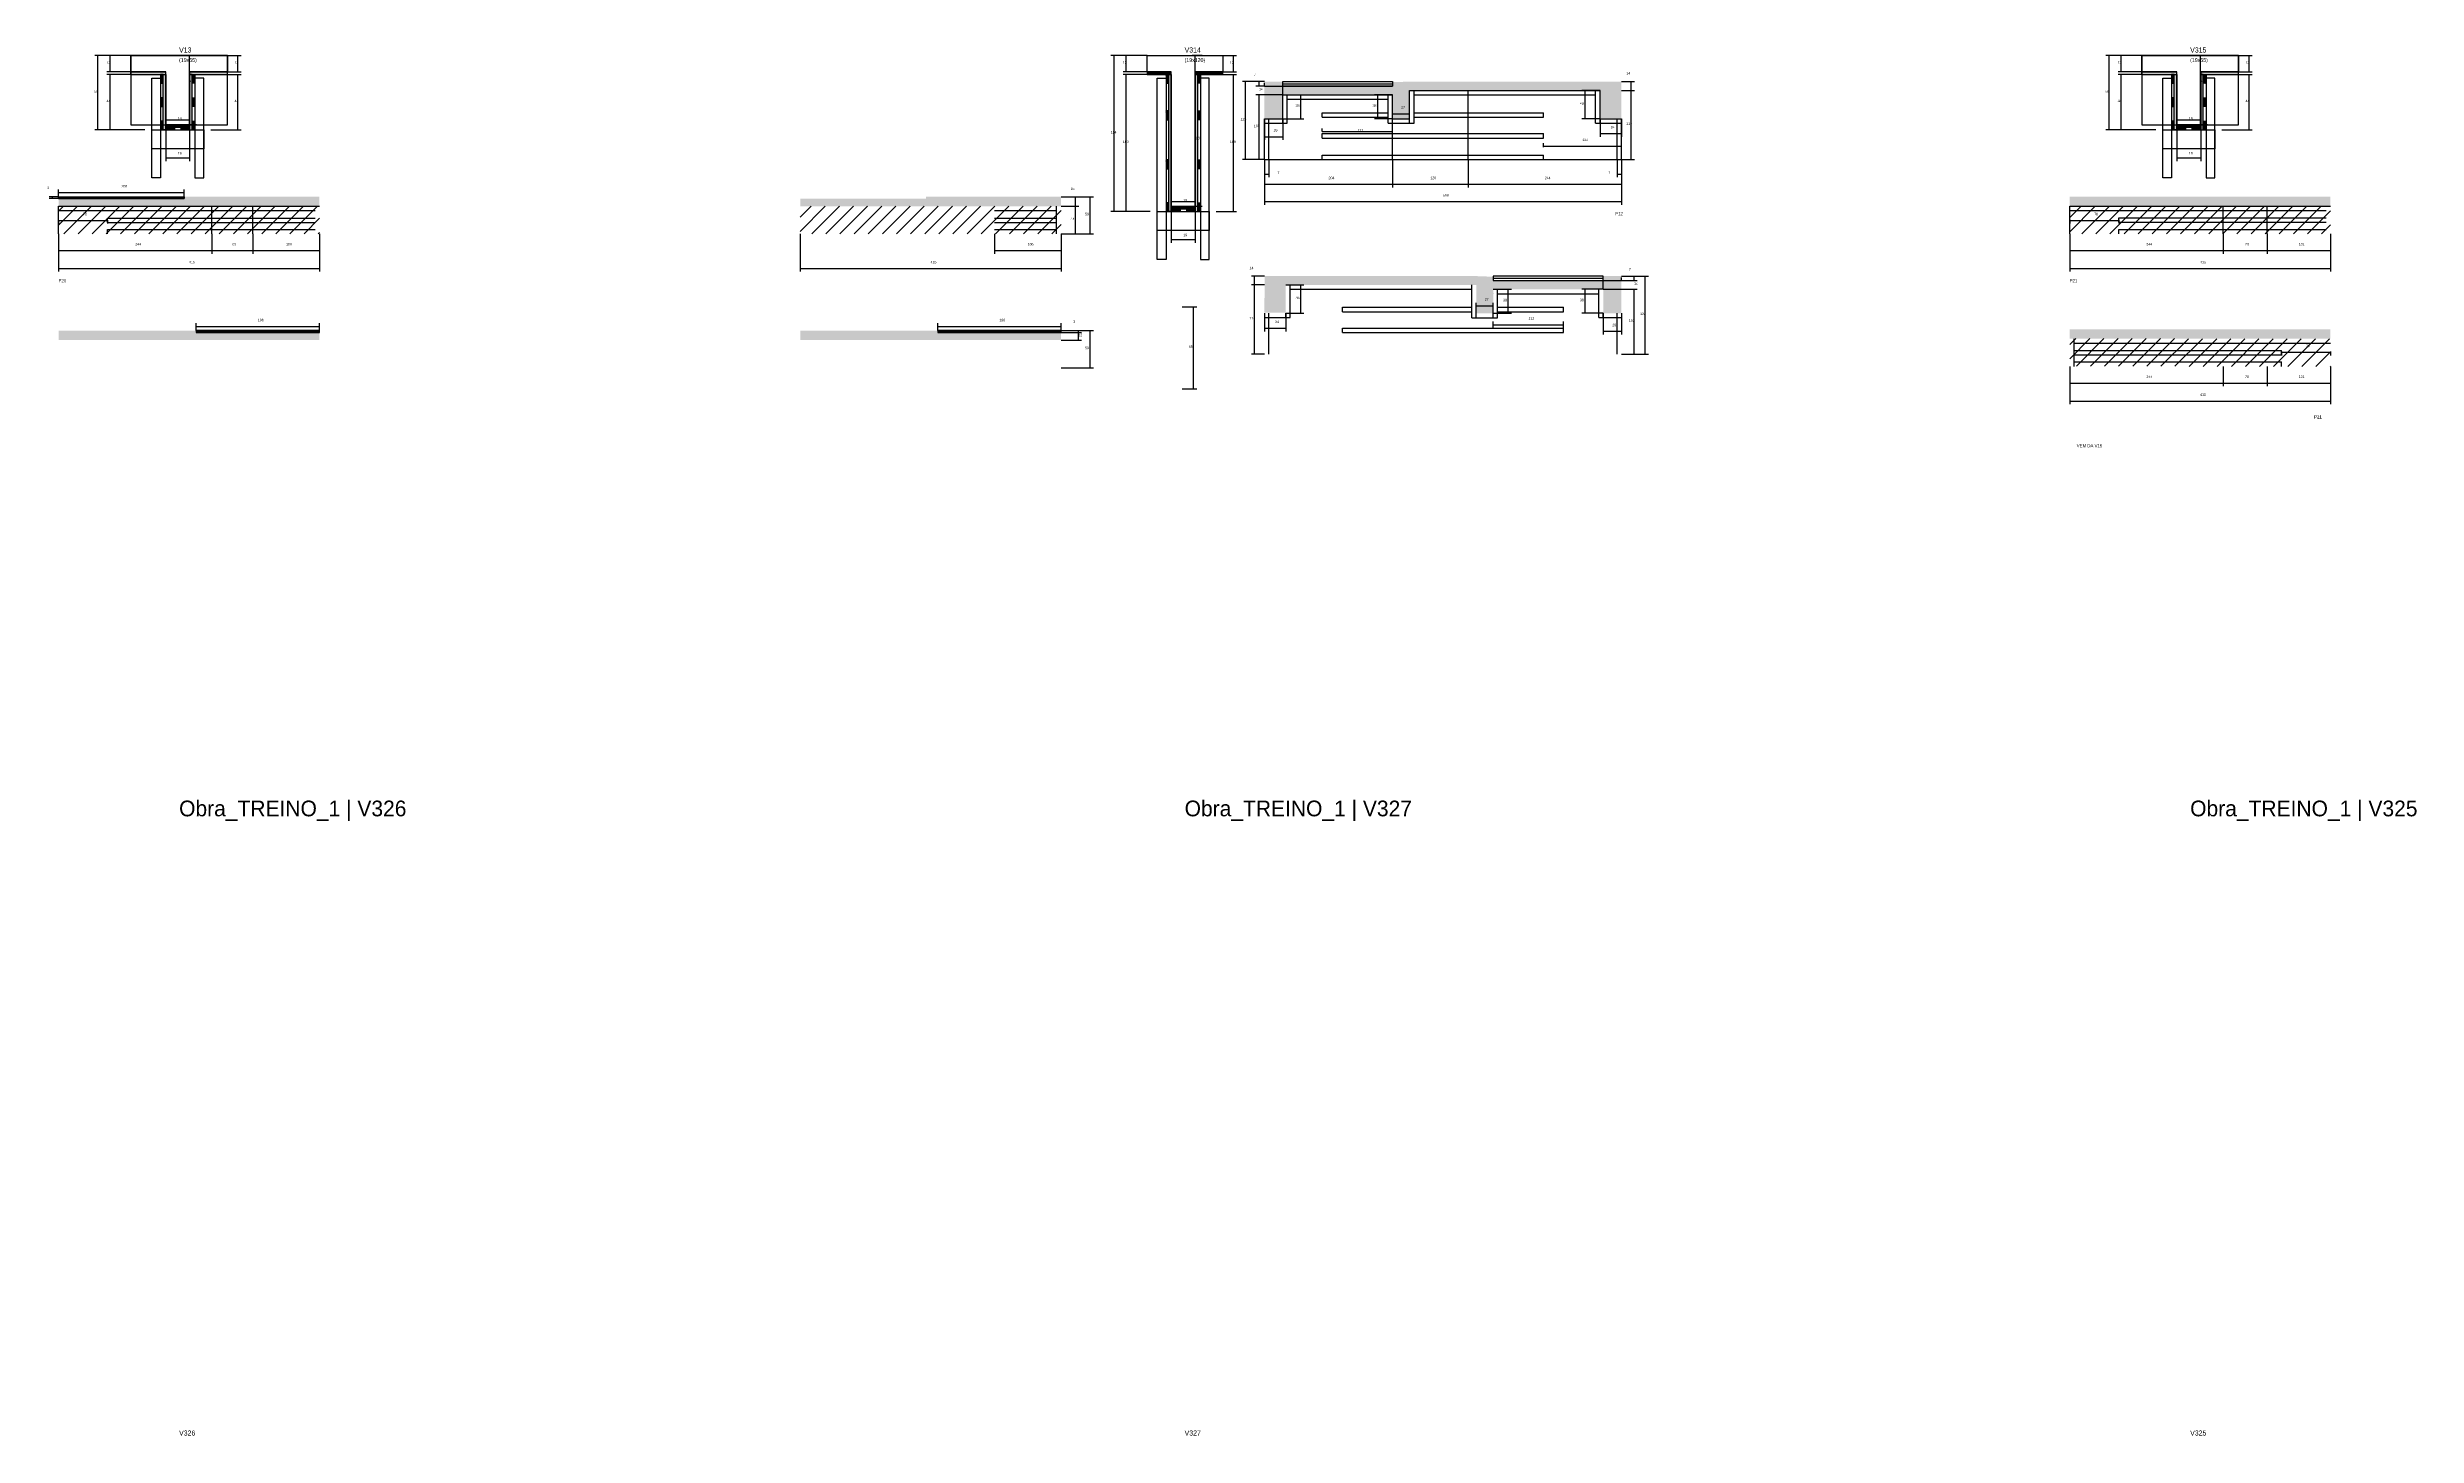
# Model space of a CAD drawing. Header units: metres. Extents: x -65046 to 21926, y -45195 to 1016.
# Drawn here: x 2990 to 6760, y -4395 to -2187 of the extents above; entities that cross this region are included whole.
import ezdxf

# ---------------------------------------------------------------- set-up
doc = ezdxf.new("R2010")
doc.units = ezdxf.units.M
for name, color, linetype in [('CONCRETO', 251, 'Continuous'), ('COTA', 241, 'Continuous'), ('Hachura', 253, 'Continuous'), ('LABEL_ID', 3, 'Continuous'), ('Madeira', 126, 'Continuous'), ('NOMENCLATURA', 7, 'Continuous'), ('Painéis', 200, 'Continuous'), ('REAPROVEITAMENTO', 251, 'Continuous'), ('SARR_2.2x7', 40, 'Continuous'), ('SARR_3.5x7', 81, 'Continuous'), ('SARR_EDITAR', 141, 'Continuous'), ('Texto Seção', 7, 'Continuous')]:
    doc.layers.add(name, color=color, linetype=linetype)

msp = doc.modelspace()

# ---------------------------------------------------------------- hatches: boundary and pattern name
at = {"layer": 'COTA'}
h = msp.add_hatch(dxfattribs=at)
h.set_pattern_fill('AR-CONC', scale=0.03)
h.paths.add_polyline_path([(4956, -2262.3), (5131, -2262.3), (5131, -2262.3), (5131, -2300.3), (5131, -2300.3), (5158, -2300.3), (5158, -2300.3), (5158, -2241.3), (5158, -2241.3), (5131, -2242.2), (5131, -2242.2), (5131, -2248.3), (5131, -2248.3), (4956, -2248.3), (4956, -2248.3), (4956, -2241.3), (4956, -2241.3), (4927, -2241.3), (4927, -2241.3), (4927, -2300.3), (4927, -2300.3), (4956, -2300.3), (4956, -2300.3), (4956, -2262.3)])
h = msp.add_hatch(dxfattribs=at)
h.set_pattern_fill('AR-CONC', scale=0.03)
h.paths.add_polyline_path([(5158, -2255.3), (5461, -2255.3), (5461, -2255.3), (5461, -2299.3), (5461, -2299.3), (5495, -2299.3), (5495, -2299.3), (5494.9, -2241.3), (5494.9, -2241.3), (5158, -2241.3), (5158, -2241.3), (5158, -2255.3)])
h = msp.add_hatch(dxfattribs=at)
h.set_pattern_fill('AR-CONC', scale=0.03)
h.paths.add_polyline_path([(3208.3, -2427.5), (3008.3, -2427.5), (3008.3, -2427.5), (3008.3, -2439.5), (3008.3, -2439.5), (3423.3, -2439.5), (3423.3, -2439.5), (3423.3, -2424.5), (3423.3, -2424.5), (3208.3, -2424.5), (3208.3, -2424.5), (3208.3, -2427.5)])
h = msp.add_hatch(dxfattribs=at)
h.set_pattern_fill('AR-CONC', scale=0.03)
h.paths.add_polyline_path([(4388.3, -2427.5), (4188.3, -2427.5), (4188.3, -2427.5), (4188.3, -2439.5), (4188.3, -2439.5), (4603.3, -2439.5), (4603.3, -2439.5), (4603.3, -2424.5), (4603.3, -2424.5), (4388.3, -2424.5), (4388.3, -2424.5), (4388.3, -2427.5)])
h = msp.add_hatch(dxfattribs=at)
h.set_pattern_fill('AR-CONC', scale=0.03)
h.paths.add_polyline_path([(6623.3, -2439.4), (6623.3, -2424.4), (6623.3, -2424.4), (6208, -2424.4), (6208, -2424.4), (6208.3, -2439.4), (6208.3, -2439.4), (6623.3, -2439.4)])
h = msp.add_hatch(dxfattribs=at)
h.set_pattern_fill('AR-CONC', scale=0.03)
h.paths.add_polyline_path([(5264, -2564.7), (4961, -2564.7), (4961, -2564.7), (4961, -2608.7), (4961, -2608.7), (4927, -2608.7), (4927, -2608.7), (4927.2, -2550.7), (4927.2, -2550.7), (5264, -2550.7), (5264, -2550.7), (5264, -2564.7)])
h = msp.add_hatch(dxfattribs=at)
h.set_pattern_fill('AR-CONC', scale=0.03)
h.paths.add_polyline_path([(5466, -2571.7), (5291, -2571.7), (5291, -2571.7), (5291, -2609.8), (5291, -2609.8), (5264, -2609.8), (5264, -2609.8), (5264, -2550.7), (5264, -2550.7), (5291, -2551.7), (5291, -2551.7), (5291, -2557.7), (5291, -2557.7), (5466, -2557.7), (5466, -2557.7), (5466, -2550.7), (5466, -2550.7), (5495, -2550.7), (5495, -2550.7), (5495, -2609.7), (5495, -2609.7), (5466, -2609.7), (5466, -2609.7), (5466, -2571.7)])
h = msp.add_hatch(dxfattribs=at)
h.set_pattern_fill('AR-CONC', scale=0.03)
h.paths.add_polyline_path([(3227.3, -2640.4), (3423.3, -2640.4), (3423.3, -2640.4), (3423.3, -2652.4), (3423.3, -2652.4), (3008.3, -2652.4), (3008.3, -2652.4), (3008.3, -2637.4), (3008.3, -2637.4), (3227.3, -2637.4), (3227.3, -2637.4), (3227.3, -2640.4)])
h = msp.add_hatch(dxfattribs=at)
h.set_pattern_fill('AR-CONC', scale=0.03)
h.paths.add_polyline_path([(4407.3, -2640.4), (4603.3, -2640.4), (4603.3, -2640.4), (4603.3, -2652.4), (4603.3, -2652.4), (4188.3, -2652.4), (4188.3, -2652.4), (4188.3, -2637.4), (4188.3, -2637.4), (4407.3, -2637.4), (4407.3, -2637.4), (4407.3, -2640.4)])
h = msp.add_hatch(dxfattribs=at)
h.set_pattern_fill('AR-CONC', scale=0.03)
h.paths.add_polyline_path([(6623.3, -2650.3), (6623.3, -2635.3), (6623.3, -2635.3), (6208, -2635.3), (6208, -2635.3), (6208.3, -2650.3), (6208.3, -2650.3), (6623.3, -2650.3)])
at = {"layer": 'Hachura'}
h = msp.add_hatch(color=8, dxfattribs=at)
h.dxf.hatch_style = 1
h.paths.add_polyline_path([(3178.8, -2230), (3178.8, -2226), (3178.8, -2226), (3123.2, -2226), (3123.2, -2226), (3123.2, -2230), (3123.2, -2230), (3178.8, -2230)])
h = msp.add_hatch(dxfattribs=at)
h.set_pattern_fill('ANSI31', scale=0.5)
h.paths.add_polyline_path([(3170.4, -2244), (3174.8, -2244), (3174.8, -2244), (3174.8, -2230), (3174.8, -2230), (3170.4, -2230), (3170.4, -2230), (3170.4, -2244)])
h = msp.add_hatch(color=8, dxfattribs=at)
h.dxf.hatch_style = 1
h.paths.add_polyline_path([(3174.8, -2230), (3178.8, -2230), (3178.8, -2230), (3178.8, -2318), (3178.8, -2318), (3174.8, -2318), (3174.8, -2318), (3174.8, -2230)])
h = msp.add_hatch(color=8, dxfattribs=at)
h.dxf.hatch_style = 1
h.paths.add_polyline_path([(3276.8, -2230), (3276.8, -2226), (3276.8, -2226), (3216.8, -2226), (3216.8, -2226), (3216.8, -2230), (3216.8, -2230), (3276.8, -2230)])
h = msp.add_hatch(color=8, dxfattribs=at)
h.dxf.hatch_style = 1
h.paths.add_polyline_path([(3220.8, -2228), (3216.8, -2228), (3216.8, -2228), (3216.8, -2318), (3216.8, -2318), (3220.8, -2318), (3220.8, -2318), (3220.8, -2228)])
h = msp.add_hatch(dxfattribs=at)
h.set_pattern_fill('ANSI31', scale=0.5)
h.paths.add_polyline_path([(3225.2, -2244), (3220.8, -2244), (3220.8, -2244), (3220.8, -2230), (3220.8, -2230), (3225.2, -2230), (3225.2, -2230), (3225.2, -2244)])
h = msp.add_hatch(color=8, dxfattribs=at)
h.dxf.hatch_style = 1
h.paths.add_polyline_path([(4778.8, -2230), (4778.8, -2226), (4778.8, -2226), (4740.2, -2226), (4740.2, -2226), (4740.2, -2230), (4740.2, -2230), (4778.8, -2230)])
h = msp.add_hatch(dxfattribs=at)
h.set_pattern_fill('ANSI31', scale=0.5)
h.paths.add_polyline_path([(4770.4, -2244), (4774.8, -2244), (4774.8, -2244), (4774.8, -2230), (4774.8, -2230), (4770.4, -2230), (4770.4, -2230), (4770.4, -2244)])
h = msp.add_hatch(color=8, dxfattribs=at)
h.dxf.hatch_style = 1
h.paths.add_polyline_path([(4774.8, -2230), (4778.8, -2230), (4778.8, -2230), (4778.8, -2448), (4778.8, -2448), (4774.8, -2448), (4774.8, -2448), (4774.8, -2230)])
h = msp.add_hatch(color=8, dxfattribs=at)
h.dxf.hatch_style = 1
h.paths.add_polyline_path([(4860.8, -2230), (4860.8, -2226), (4860.8, -2226), (4816.8, -2226), (4816.8, -2226), (4816.8, -2230), (4816.8, -2230), (4860.8, -2230)])
h = msp.add_hatch(color=8, dxfattribs=at)
h.dxf.hatch_style = 1
h.paths.add_polyline_path([(4820.8, -2228), (4816.8, -2228), (4816.8, -2228), (4816.8, -2448), (4816.8, -2448), (4820.8, -2448), (4820.8, -2448), (4820.8, -2228)])
h = msp.add_hatch(dxfattribs=at)
h.set_pattern_fill('ANSI31', scale=0.5)
h.paths.add_polyline_path([(4825.2, -2244), (4820.8, -2244), (4820.8, -2244), (4820.8, -2230), (4820.8, -2230), (4825.2, -2230), (4825.2, -2230), (4825.2, -2244)])
h = msp.add_hatch(color=8, dxfattribs=at)
h.dxf.hatch_style = 1
h.paths.add_polyline_path([(6378.8, -2230), (6378.8, -2226), (6378.8, -2226), (6323.2, -2226), (6323.2, -2226), (6323.2, -2230), (6323.2, -2230), (6378.8, -2230)])
h = msp.add_hatch(dxfattribs=at)
h.set_pattern_fill('ANSI31', scale=0.5)
h.paths.add_polyline_path([(6370.4, -2244), (6374.8, -2244), (6374.8, -2244), (6374.8, -2230), (6374.8, -2230), (6370.4, -2230), (6370.4, -2230), (6370.4, -2244)])
h = msp.add_hatch(color=8, dxfattribs=at)
h.dxf.hatch_style = 1
h.paths.add_polyline_path([(6374.8, -2230), (6378.8, -2230), (6378.8, -2230), (6378.8, -2318), (6378.8, -2318), (6374.8, -2318), (6374.8, -2318), (6374.8, -2230)])
h = msp.add_hatch(color=8, dxfattribs=at)
h.dxf.hatch_style = 1
h.paths.add_polyline_path([(6476.8, -2230), (6476.8, -2226), (6476.8, -2226), (6416.8, -2226), (6416.8, -2226), (6416.8, -2230), (6416.8, -2230), (6476.8, -2230)])
h = msp.add_hatch(color=8, dxfattribs=at)
h.dxf.hatch_style = 1
h.paths.add_polyline_path([(6420.8, -2228), (6416.8, -2228), (6416.8, -2228), (6416.8, -2318), (6416.8, -2318), (6420.8, -2318), (6420.8, -2318), (6420.8, -2228)])
h = msp.add_hatch(dxfattribs=at)
h.set_pattern_fill('ANSI31', scale=0.5)
h.paths.add_polyline_path([(6425.2, -2244), (6420.8, -2244), (6420.8, -2244), (6420.8, -2230), (6420.8, -2230), (6425.2, -2230), (6425.2, -2230), (6425.2, -2244)])
h = msp.add_hatch(dxfattribs=at)
h.set_pattern_fill('ANSI31', scale=0.5)
h.paths.add_polyline_path([(3170.4, -2281), (3174.8, -2281), (3174.8, -2281), (3174.8, -2267), (3174.8, -2267), (3170.4, -2267), (3170.4, -2267), (3170.4, -2281)])
h = msp.add_hatch(dxfattribs=at)
h.set_pattern_fill('ANSI31', scale=0.5)
h.paths.add_polyline_path([(3225.2, -2281), (3220.8, -2281), (3220.8, -2281), (3220.8, -2267), (3220.8, -2267), (3225.2, -2267), (3225.2, -2267), (3225.2, -2281)])
h = msp.add_hatch(dxfattribs=at)
h.set_pattern_fill('ANSI31', scale=0.5)
h.paths.add_polyline_path([(4770.4, -2302), (4774.8, -2302), (4774.8, -2302), (4774.8, -2288), (4774.8, -2288), (4770.4, -2288), (4770.4, -2288), (4770.4, -2302)])
h = msp.add_hatch(dxfattribs=at)
h.set_pattern_fill('ANSI31', scale=0.5)
h.paths.add_polyline_path([(4825.2, -2302), (4820.8, -2302), (4820.8, -2302), (4820.8, -2288), (4820.8, -2288), (4825.2, -2288), (4825.2, -2288), (4825.2, -2302)])
h = msp.add_hatch(dxfattribs=at)
h.set_pattern_fill('ANSI31', scale=0.5)
h.paths.add_polyline_path([(6370.4, -2281), (6374.8, -2281), (6374.8, -2281), (6374.8, -2267), (6374.8, -2267), (6370.4, -2267), (6370.4, -2267), (6370.4, -2281)])
h = msp.add_hatch(dxfattribs=at)
h.set_pattern_fill('ANSI31', scale=0.5)
h.paths.add_polyline_path([(6425.2, -2281), (6420.8, -2281), (6420.8, -2281), (6420.8, -2267), (6420.8, -2267), (6425.2, -2267), (6425.2, -2267), (6425.2, -2281)])
h = msp.add_hatch(dxfattribs=at)
h.set_pattern_fill('ANSI31', scale=0.5)
h.paths.add_polyline_path([(3170.4, -2318), (3174.8, -2318), (3174.8, -2318), (3174.8, -2304), (3174.8, -2304), (3170.4, -2304), (3170.4, -2304), (3170.4, -2318)])
h = msp.add_hatch(color=8, dxfattribs=at)
h.dxf.hatch_style = 1
h.paths.add_polyline_path([(3216.8, -2313.6), (3216.8, -2310), (3216.8, -2310), (3178.8, -2310), (3178.8, -2310), (3178.8, -2313.6), (3178.8, -2313.6), (3216.8, -2313.6)])
h = msp.add_hatch(dxfattribs=at)
h.set_pattern_fill('ANSI31', scale=0.5)
h.paths.add_polyline_path([(3178.8, -2318), (3178.8, -2313.6), (3178.8, -2313.6), (3192.8, -2313.6), (3192.8, -2313.6), (3192.8, -2318), (3192.8, -2318), (3178.8, -2318)])
h = msp.add_hatch(dxfattribs=at)
h.set_pattern_fill('ANSI31', scale=0.5)
h.paths.add_polyline_path([(3216.8, -2318), (3216.8, -2313.6), (3216.8, -2313.6), (3202.8, -2313.6), (3202.8, -2313.6), (3202.8, -2318), (3202.8, -2318), (3216.8, -2318)])
h = msp.add_hatch(dxfattribs=at)
h.set_pattern_fill('ANSI31', scale=0.5)
h.paths.add_polyline_path([(3225.2, -2318), (3220.8, -2318), (3220.8, -2318), (3220.8, -2304), (3220.8, -2304), (3225.2, -2304), (3225.2, -2304), (3225.2, -2318)])
h = msp.add_hatch(dxfattribs=at)
h.set_pattern_fill('ANSI31', scale=0.5)
h.paths.add_polyline_path([(6370.4, -2318), (6374.8, -2318), (6374.8, -2318), (6374.8, -2304), (6374.8, -2304), (6370.4, -2304), (6370.4, -2304), (6370.4, -2318)])
h = msp.add_hatch(color=8, dxfattribs=at)
h.dxf.hatch_style = 1
h.paths.add_polyline_path([(6416.8, -2313.6), (6416.8, -2310), (6416.8, -2310), (6378.8, -2310), (6378.8, -2310), (6378.8, -2313.6), (6378.8, -2313.6), (6416.8, -2313.6)])
h = msp.add_hatch(dxfattribs=at)
h.set_pattern_fill('ANSI31', scale=0.5)
h.paths.add_polyline_path([(6378.8, -2318), (6378.8, -2313.6), (6378.8, -2313.6), (6392.8, -2313.6), (6392.8, -2313.6), (6392.8, -2318), (6392.8, -2318), (6378.8, -2318)])
h = msp.add_hatch(dxfattribs=at)
h.set_pattern_fill('ANSI31', scale=0.5)
h.paths.add_polyline_path([(6416.8, -2318), (6416.8, -2313.6), (6416.8, -2313.6), (6402.8, -2313.6), (6402.8, -2313.6), (6402.8, -2318), (6402.8, -2318), (6416.8, -2318)])
h = msp.add_hatch(dxfattribs=at)
h.set_pattern_fill('ANSI31', scale=0.5)
h.paths.add_polyline_path([(6425.2, -2318), (6420.8, -2318), (6420.8, -2318), (6420.8, -2304), (6420.8, -2304), (6425.2, -2304), (6425.2, -2304), (6425.2, -2318)])
h = msp.add_hatch(dxfattribs=at)
h.set_pattern_fill('ANSI31', scale=0.5)
h.paths.add_polyline_path([(4770.4, -2379.8), (4774.8, -2379.8), (4774.8, -2379.8), (4774.8, -2365.8), (4774.8, -2365.8), (4770.4, -2365.8), (4770.4, -2365.8), (4770.4, -2379.8)])
h = msp.add_hatch(dxfattribs=at)
h.set_pattern_fill('ANSI31', scale=0.5)
h.paths.add_polyline_path([(4825.2, -2379.8), (4820.8, -2379.8), (4820.8, -2379.8), (4820.8, -2365.8), (4820.8, -2365.8), (4825.2, -2365.8), (4825.2, -2365.8), (4825.2, -2379.8)])
h = msp.add_hatch(dxfattribs=at)
h.set_pattern_fill('ANSI31', scale=0.5)
h.paths.add_polyline_path([(4770.4, -2448), (4774.8, -2448), (4774.8, -2448), (4774.8, -2434), (4774.8, -2434), (4770.4, -2434), (4770.4, -2434), (4770.4, -2448)])
h = msp.add_hatch(color=8, dxfattribs=at)
h.dxf.hatch_style = 1
h.paths.add_polyline_path([(4816.8, -2443.6), (4816.8, -2440), (4816.8, -2440), (4778.8, -2440), (4778.8, -2440), (4778.8, -2443.6), (4778.8, -2443.6), (4816.8, -2443.6)])
h = msp.add_hatch(dxfattribs=at)
h.set_pattern_fill('ANSI31', scale=0.5)
h.paths.add_polyline_path([(4778.8, -2448), (4778.8, -2443.6), (4778.8, -2443.6), (4792.8, -2443.6), (4792.8, -2443.6), (4792.8, -2448), (4792.8, -2448), (4778.8, -2448)])
h = msp.add_hatch(dxfattribs=at)
h.set_pattern_fill('ANSI31', scale=0.5)
h.paths.add_polyline_path([(4816.8, -2448), (4816.8, -2443.6), (4816.8, -2443.6), (4802.8, -2443.6), (4802.8, -2443.6), (4802.8, -2448), (4802.8, -2448), (4816.8, -2448)])
h = msp.add_hatch(dxfattribs=at)
h.set_pattern_fill('ANSI31', scale=0.5)
h.paths.add_polyline_path([(4825.2, -2448), (4820.8, -2448), (4820.8, -2448), (4820.8, -2434), (4820.8, -2434), (4825.2, -2434), (4825.2, -2434), (4825.2, -2448)])
at = {"layer": 'REAPROVEITAMENTO'}
h = msp.add_hatch(dxfattribs=at)
h.set_pattern_fill('ANSI31', scale=5)
h.paths.add_polyline_path([(3423.3, -2483.2), (3423.3, -2439.2), (3423.3, -2439.2), (3008.3, -2439.7), (3008.3, -2439.7), (3008.3, -2483.7), (3008.3, -2483.7), (3423.3, -2483.2)])
h = msp.add_hatch(dxfattribs=at)
h.set_pattern_fill('ANSI31', scale=5)
h.paths.add_polyline_path([(4603.3, -2483.2), (4603.3, -2439.2), (4603.3, -2439.2), (4188.3, -2439.7), (4188.3, -2439.7), (4188.3, -2483.7), (4188.3, -2483.7), (4603.3, -2483.2)])
h = msp.add_hatch(dxfattribs=at)
h.set_pattern_fill('ANSI31', scale=5)
h.paths.add_polyline_path([(6623.3, -2483.4), (6623.3, -2439.4), (6623.3, -2439.4), (6208.3, -2439.4), (6208.3, -2439.4), (6208.3, -2483.4), (6208.3, -2483.4), (6623.3, -2483.4)])
h = msp.add_hatch(dxfattribs=at)
h.set_pattern_fill('ANSI31', scale=5)
h.paths.add_polyline_path([(6208.3, -2694), (6208.3, -2650), (6208.3, -2650), (6623.3, -2650.5), (6623.3, -2650.5), (6623.3, -2694.5), (6623.3, -2694.5), (6208.3, -2694)])

# ---------------------------------------------------------------- linework, layer by layer
at = {"layer": 'CONCRETO'}
for points in [[(3123.2, -2226), (3123.2, -2200), (3276.8, -2200), (3276.8, -2226), (3216.8, -2226), (3216.8, -2310), (3178.8, -2310), (3178.8, -2226)], [(3123.2, -2310), (3276.8, -2310), (3276.8, -2200), (3123.2, -2200)], [(4740.2, -2226), (4740.2, -2200), (4860.8, -2200), (4860.8, -2226), (4816.8, -2226), (4816.8, -2440), (4778.8, -2440), (4778.8, -2226)], [(6323.2, -2226), (6323.2, -2200), (6476.8, -2200), (6476.8, -2226), (6416.8, -2226), (6416.8, -2310), (6378.8, -2310), (6378.8, -2226)], [(6323.2, -2310), (6476.8, -2310), (6476.8, -2200), (6323.2, -2200)]]:
    msp.add_lwpolyline(points, close=True, dxfattribs=at)
at = {"layer": 'COTA'}
for p, q in [((3123.2, -2200), (3065.8, -2200)), ((3070.8, -2318), (3070.8, -2200)), ((3123.2, -2200), (3085.1, -2200)), ((3090.1, -2226), (3090.1, -2200)), ((3227.8, -2200), (3211.3, -2200)), ((3216.3, -2310), (3216.3, -2200)), ((3276.8, -2200), (3298.7, -2200)), ((3293.7, -2226), (3293.7, -2200)), ((4740.2, -2200), (4682.8, -2200)), ((4687.8, -2448), (4687.8, -2200)), ((4740.2, -2200), (4702.1, -2200)), ((4707.1, -2226), (4707.1, -2200)), ((4827.8, -2200), (4811.8, -2200)), ((4816.8, -2440), (4816.8, -2200)), ((4860.8, -2200), (4882.6, -2200)), ((4877.6, -2226), (4877.6, -2200)), ((6323.2, -2200), (6265.9, -2200)), ((6270.9, -2318), (6270.9, -2200)), ((6323.2, -2200), (6285.2, -2200)), ((6290.2, -2226), (6290.2, -2200)), ((6427.8, -2200), (6411.3, -2200)), ((6416.3, -2310), (6416.3, -2200)), ((6476.8, -2200), (6498.7, -2200)), ((6493.7, -2226), (6493.7, -2200)), ((3123.2, -2226), (3085.1, -2226)), ((3123.2, -2230), (3085.1, -2230)), ((3090.1, -2318), (3090.1, -2230)), ((3276.8, -2226), (3298.7, -2226)), ((3276.8, -2230), (3298.7, -2230)), ((3293.7, -2318), (3293.7, -2230)), ((4740.2, -2226), (4702.1, -2226)), ((4740.2, -2230), (4702.1, -2230)), ((4707.1, -2448), (4707.1, -2230)), ((4860.8, -2226), (4882.6, -2226)), ((4860.8, -2230), (4882.6, -2230)), ((4877.6, -2448), (4877.6, -2230)), ((4927, -2241.3), (4913.4, -2241.3)), ((4927, -2248.3), (4913.4, -2248.3)), ((4918.4, -2248.3), (4918.4, -2241.3)), ((4927, -2248.3), (4927, -2243.3)), ((4927, -2248.3), (4956, -2248.3)), ((4956, -2262.3), (4956, -2243.3)), ((5495, -2241.3), (5515.7, -2241.3)), ((5495, -2255.3), (5515.7, -2255.3)), ((5495, -2255.3), (5515.7, -2255.3)), ((5510.7, -2255.3), (5510.7, -2241.3)), ((5510.7, -2365.3), (5510.7, -2255.3)), ((6323.2, -2226), (6285.2, -2226)), ((6323.2, -2230), (6285.2, -2230)), ((6290.2, -2318), (6290.2, -2230)), ((6476.8, -2226), (6498.7, -2226)), ((6476.8, -2230), (6498.7, -2230)), ((6493.7, -2318), (6493.7, -2230)), ((3178.8, -2318), (3178.8, -2297)), ((3216.8, -2318), (3216.8, -2297)), ((4956, -2262.3), (4913.4, -2262.3)), ((4918.4, -2365.3), (4918.4, -2262.3)), ((6378.8, -2318), (6378.8, -2297)), ((6416.8, -2318), (6416.8, -2297)), ((3145.2, -2318), (3065.8, -2318)), ((3145.2, -2318), (3085.1, -2318)), ((3178.8, -2302), (3216.8, -2302)), ((3178.8, -2318), (3178.8, -2367.7)), ((3227.8, -2310), (3211.3, -2310)), ((3216.8, -2318), (3216.8, -2367.7)), ((3250.4, -2318), (3298.7, -2318)), ((6345.2, -2318), (6265.9, -2318)), ((6345.2, -2318), (6285.2, -2318)), ((6378.8, -2302), (6416.8, -2302)), ((6378.8, -2318), (6378.8, -2367.7)), ((6427.8, -2310), (6411.3, -2310)), ((6416.8, -2318), (6416.8, -2367.7)), ((6450.4, -2318), (6498.7, -2318)), ((3178.8, -2362.7), (3216.8, -2362.7)), ((4927, -2365.3), (4913.4, -2365.3)), ((4927, -2365.3), (4927, -2393.4)), ((4934, -2365.3), (4934, -2393.4)), ((5131, -2365.3), (5131, -2409.6)), ((5251, -2365.3), (5251, -2409.6)), ((5251, -2365.3), (5251, -2409.6)), ((5488, -2365.3), (5488, -2393.4)), ((5495, -2365.3), (5495, -2409.6)), ((5495, -2365.3), (5515.7, -2365.3)), ((5495, -2365.3), (5495, -2393.4)), ((6378.8, -2362.7), (6416.8, -2362.7)), ((4927, -2388.4), (4934, -2388.4)), ((5131, -2404.6), (5251, -2404.6)), ((5251, -2404.6), (5495, -2404.6)), ((5488, -2388.4), (5495, -2388.4)), ((3008.3, -2424.5), (2993.5, -2424.5)), ((3008.3, -2427.5), (2993.5, -2427.5)), ((2998.5, -2427.5), (2998.5, -2424.5)), ((3008.3, -2424.5), (3008.3, -2412.8)), ((3008.3, -2417.8), (3208.3, -2417.8)), ((3208.3, -2424.5), (3208.3, -2412.8)), ((4603.3, -2424.5), (4631.6, -2424.5)), ((4603.3, -2424.5), (4654.8, -2424.5)), ((4603.3, -2439.5), (4631.6, -2439.5)), ((4603.3, -2439.5), (4631.6, -2439.5)), ((4626.6, -2439.5), (4626.6, -2424.5)), ((4626.6, -2483.5), (4626.6, -2439.5)), ((4649.8, -2483.5), (4649.8, -2424.5)), ((4745.2, -2448), (4682.8, -2448)), ((4745.2, -2448), (4702.1, -2448)), ((4778.8, -2448), (4778.8, -2427)), ((4778.8, -2432), (4816.8, -2432)), ((4778.8, -2448), (4778.8, -2497.7)), ((4827.8, -2440), (4811.8, -2440)), ((4816.8, -2448), (4816.8, -2427)), ((4816.8, -2448), (4816.8, -2497.7)), ((4850.4, -2448), (4882.6, -2448)), ((3008.3, -2461.5), (3008.3, -2467.1)), ((3008.3, -2462.1), (3086.3, -2462.1)), ((3008.3, -2483.5), (3008.3, -2515)), ((3008.3, -2483.5), (3008.3, -2543.5)), ((3086.3, -2461.5), (3086.3, -2467.1)), ((3252.3, -2483.5), (3252.3, -2515)), ((3252.3, -2483.5), (3252.3, -2515)), ((3317.3, -2483.5), (3317.3, -2515)), ((3317.3, -2483.5), (3317.3, -2515)), ((3423.3, -2483.5), (3423.3, -2515)), ((3423.3, -2483.5), (3423.3, -2543.5)), ((4188.3, -2483.5), (4188.3, -2543.5)), ((4497.3, -2483.5), (4497.3, -2515)), ((4603.3, -2483.5), (4603.3, -2515)), ((4603.3, -2483.5), (4603.3, -2543.5)), ((4603.3, -2483.5), (4631.6, -2483.5)), ((4603.3, -2483.5), (4654.8, -2483.5)), ((6208.3, -2461.4), (6208.3, -2467.1)), ((6208.3, -2462.1), (6286.3, -2462.1)), ((6208.3, -2483.4), (6208.3, -2515)), ((6208.3, -2483.4), (6208.3, -2543.5)), ((6286.3, -2461.4), (6286.3, -2467.1)), ((6452.3, -2483.4), (6452.3, -2515)), ((6452.3, -2483.4), (6452.3, -2515)), ((6522.3, -2483.4), (6522.3, -2515)), ((6522.3, -2483.4), (6522.3, -2515)), ((6623.3, -2483.4), (6623.3, -2515)), ((6623.3, -2483.4), (6623.3, -2543.5)), ((3008.3, -2510), (3252.3, -2510)), ((3252.3, -2510), (3317.3, -2510)), ((3317.3, -2510), (3423.3, -2510)), ((4497.3, -2510), (4603.3, -2510)), ((4778.8, -2492.7), (4816.8, -2492.7)), ((6208.3, -2510), (6452.3, -2510)), ((6452.3, -2510), (6522.3, -2510)), ((6522.3, -2510), (6623.3, -2510)), ((3008.3, -2538.5), (3423.3, -2538.5)), ((4188.3, -2538.5), (4603.3, -2538.5)), ((4927, -2550.7), (4906.3, -2550.7)), ((4911.3, -2564.7), (4911.3, -2550.7)), ((5466, -2571.7), (5466, -2552.7)), ((5466, -2557.7), (5495, -2557.7)), ((5495, -2550.7), (5520.1, -2550.7)), ((5495, -2557.7), (5495, -2552.7)), ((5495, -2557.7), (5520.1, -2557.7)), ((5515.1, -2557.7), (5515.1, -2550.7)), ((6208.3, -2538.5), (6623.3, -2538.5)), ((4796.2, -2599.8), (4819.2, -2599.8)), ((4814.2, -2729.8), (4814.2, -2599.8)), ((4927, -2564.7), (4906.3, -2564.7)), ((4927, -2564.7), (4906.3, -2564.7)), ((4911.3, -2674.7), (4911.3, -2564.7)), ((5466, -2571.7), (5520.1, -2571.7)), ((5515.1, -2674.7), (5515.1, -2571.7)), ((3227.3, -2637.4), (3227.3, -2625.7)), ((3227.3, -2630.7), (3423.3, -2630.7)), ((3423.3, -2637.4), (3423.3, -2625.7)), ((4407.3, -2637.4), (4407.3, -2625.7)), ((4407.3, -2630.7), (4603.3, -2630.7)), ((4603.3, -2637.4), (4603.3, -2625.7)), ((4603.3, -2637.4), (4654.8, -2637.4)), ((4603.3, -2637.4), (4636, -2637.4)), ((4631, -2640.4), (4631, -2637.4)), ((4649.8, -2696.4), (4649.8, -2637.4)), ((5291, -2633.6), (5291, -2623.1)), ((5291, -2628.1), (5403, -2628.1)), ((5403, -2633.6), (5403, -2623.1)), ((4603.3, -2640.4), (4636, -2640.4)), ((4603.3, -2640.4), (4636, -2640.4)), ((4603.3, -2652.4), (4636, -2652.4)), ((4631, -2652.4), (4631, -2640.4)), ((4927, -2674.7), (4906.3, -2674.7)), ((5495, -2674.7), (5520.1, -2674.7)), ((6545.3, -2670.6), (6545.3, -2676.8)), ((6545.3, -2671.8), (6623.3, -2671.8)), ((6623.3, -2670.6), (6623.3, -2676.8)), ((4603.3, -2696.4), (4654.8, -2696.4)), ((6208.3, -2694.3), (6208.3, -2725.8)), ((6208.3, -2694.3), (6208.3, -2754.4)), ((6452.3, -2694.3), (6452.3, -2725.8)), ((6452.3, -2694.3), (6452.3, -2725.8)), ((6522.3, -2694.3), (6522.3, -2725.8)), ((6522.3, -2694.3), (6522.3, -2725.8)), ((6623.3, -2694.3), (6623.3, -2725.8)), ((6623.3, -2694.3), (6623.3, -2754.4)), ((4796.2, -2729.8), (4819.2, -2729.8)), ((6208.3, -2720.8), (6452.3, -2720.8)), ((6208.3, -2749.4), (6623.3, -2749.4)), ((6452.3, -2720.8), (6522.3, -2720.8)), ((6522.3, -2720.8), (6623.3, -2720.8))]:
    msp.add_line(p, q, dxfattribs=at)
at = {"layer": 'Madeira'}
for points in [[(3170.4, -2244), (3174.8, -2244), (3174.8, -2230), (3170.4, -2230)], [(3225.2, -2244), (3220.8, -2244), (3220.8, -2230), (3225.2, -2230)], [(4770.4, -2244), (4774.8, -2244), (4774.8, -2230), (4770.4, -2230)], [(4825.2, -2244), (4820.8, -2244), (4820.8, -2230), (4825.2, -2230)], [(6370.4, -2244), (6374.8, -2244), (6374.8, -2230), (6370.4, -2230)], [(6425.2, -2244), (6420.8, -2244), (6420.8, -2230), (6425.2, -2230)], [(3170.4, -2281), (3174.8, -2281), (3174.8, -2267), (3170.4, -2267)], [(3225.2, -2281), (3220.8, -2281), (3220.8, -2267), (3225.2, -2267)], [(4770.4, -2302), (4774.8, -2302), (4774.8, -2288), (4770.4, -2288)], [(4825.2, -2302), (4820.8, -2302), (4820.8, -2288), (4825.2, -2288)], [(6370.4, -2281), (6374.8, -2281), (6374.8, -2267), (6370.4, -2267)], [(6425.2, -2281), (6420.8, -2281), (6420.8, -2267), (6425.2, -2267)], [(3170.4, -2318), (3174.8, -2318), (3174.8, -2304), (3170.4, -2304)], [(3178.8, -2318), (3178.8, -2313.6), (3192.8, -2313.6), (3192.8, -2318)], [(3216.8, -2318), (3216.8, -2313.6), (3202.8, -2313.6), (3202.8, -2318)], [(3225.2, -2318), (3220.8, -2318), (3220.8, -2304), (3225.2, -2304)], [(6370.4, -2318), (6374.8, -2318), (6374.8, -2304), (6370.4, -2304)], [(6378.8, -2318), (6378.8, -2313.6), (6392.8, -2313.6), (6392.8, -2318)], [(6416.8, -2318), (6416.8, -2313.6), (6402.8, -2313.6), (6402.8, -2318)], [(6425.2, -2318), (6420.8, -2318), (6420.8, -2304), (6425.2, -2304)], [(4770.4, -2379.8), (4774.8, -2379.8), (4774.8, -2365.8), (4770.4, -2365.8)], [(4825.2, -2379.8), (4820.8, -2379.8), (4820.8, -2365.8), (4825.2, -2365.8)], [(4770.4, -2448), (4774.8, -2448), (4774.8, -2434), (4770.4, -2434)], [(4778.8, -2448), (4778.8, -2443.6), (4792.8, -2443.6), (4792.8, -2448)], [(4816.8, -2448), (4816.8, -2443.6), (4802.8, -2443.6), (4802.8, -2448)], [(4825.2, -2448), (4820.8, -2448), (4820.8, -2434), (4825.2, -2434)]]:
    msp.add_lwpolyline(points, close=True, dxfattribs=at)
at = {"layer": 'Painéis'}
for p, q in [((3123.2, -2226), (3178.8, -2226)), ((3123.2, -2230), (3123.2, -2226)), ((3178.8, -2230), (3178.8, -2226)), ((3178.8, -2318), (3178.8, -2230)), ((3216.8, -2226), (3276.8, -2226)), ((3216.8, -2230), (3216.8, -2226)), ((3216.8, -2318), (3216.8, -2230)), ((3276.8, -2230), (3276.8, -2226)), ((4740.2, -2226), (4778.8, -2226)), ((4816.8, -2226), (4860.8, -2226)), ((4927, -2241.3), (4892.1, -2241.3)), ((4897.1, -2365.3), (4897.1, -2241.3)), ((4956, -2241.3), (5131, -2241.3)), ((4956, -2248.3), (4956, -2241.3)), ((4956, -2248.3), (5131, -2248.3)), ((5158, -2255.3), (5461, -2255.3)), ((5158, -2300.3), (5158, -2255.3)), ((5251, -2365.3), (5251, -2255.3)), ((5461, -2255.3), (5432.2, -2255.3)), ((5437.2, -2300.3), (5437.2, -2255.3)), ((5461, -2300.3), (5461, -2255.3)), ((6323.2, -2226), (6378.8, -2226)), ((6323.2, -2230), (6323.2, -2226)), ((6378.8, -2230), (6378.8, -2226)), ((6378.8, -2318), (6378.8, -2230)), ((6416.8, -2226), (6476.8, -2226)), ((6416.8, -2230), (6416.8, -2226)), ((6416.8, -2318), (6416.8, -2230)), ((6476.8, -2230), (6476.8, -2226)), ((4956, -2262.3), (5131, -2262.3)), ((4956, -2300.3), (4956, -2262.3)), ((4956, -2262.3), (4989.9, -2262.3)), ((4984.9, -2300.3), (4984.9, -2262.3)), ((5131, -2262.3), (5102.2, -2262.3)), ((5107.2, -2300.3), (5107.2, -2262.3)), ((5131, -2300.3), (5131, -2262.3)), ((5131, -2300.3), (5131, -2287.4)), ((5131, -2292.4), (5158, -2292.4)), ((5158, -2300.3), (5158, -2287.4)), ((3178.8, -2310), (3216.8, -2310)), ((3178.8, -2313.6), (3178.8, -2310)), ((3216.8, -2313.6), (3216.8, -2310)), ((4927, -2300.3), (4956, -2300.3)), ((4927, -2365.3), (4927, -2300.3)), ((4927, -2300.3), (4927, -2334.1)), ((4927, -2329.1), (4956, -2329.1)), ((4956, -2300.3), (4989.9, -2300.3)), ((4956, -2300.3), (4956, -2334.1)), ((5019, -2320.9), (5019, -2315.9)), ((5019, -2320.9), (5131, -2320.9)), ((5131, -2300.3), (5102.2, -2300.3)), ((5131, -2300.3), (5158, -2300.3)), ((5131, -2365.3), (5131, -2300.3)), ((5131, -2327.6), (5131, -2315.9)), ((5461, -2300.3), (5432.2, -2300.3)), ((5461, -2300.3), (5495, -2300.3)), ((5461, -2300.3), (5461, -2329.1)), ((5461, -2324.1), (5495, -2324.1)), ((5495, -2365.3), (5495, -2300.3)), ((5495, -2300.3), (5495, -2329.1)), ((6378.8, -2310), (6416.8, -2310)), ((6378.8, -2313.6), (6378.8, -2310)), ((6416.8, -2313.6), (6416.8, -2310)), ((4927, -2365.3), (4892.1, -2365.3)), ((4927, -2365.3), (5158, -2365.3)), ((4927, -2365.3), (4927, -2409.6)), ((4927, -2365.3), (4927, -2437.1)), ((5131, -2365.3), (5131, -2409.6)), ((5158, -2365.3), (5495, -2365.3)), ((5371, -2345.5), (5371, -2339)), ((5371, -2344), (5495, -2344)), ((5495, -2345.5), (5495, -2339)), ((5495, -2365.3), (5495, -2437.1)), ((4927, -2404.6), (5131, -2404.6)), ((3008.3, -2424.5), (3208.3, -2424.5)), ((3008.3, -2427.5), (3208.3, -2427.5)), ((3008.3, -2439.5), (3423.3, -2439.5)), ((3008.3, -2483.5), (3008.3, -2439.5)), ((3252.3, -2483.5), (3252.3, -2439.5)), ((3317.3, -2483.5), (3317.3, -2439.5)), ((4927, -2432.1), (5495, -2432.1)), ((6208.3, -2439.4), (6623.3, -2439.4)), ((6208.3, -2483.4), (6208.3, -2439.4)), ((6452.3, -2483.4), (6452.3, -2439.4)), ((6522.3, -2483.4), (6522.3, -2439.4)), ((5495, -2550.7), (5537.9, -2550.7)), ((5532.9, -2674.7), (5532.9, -2550.7)), ((4961, -2564.7), (4989.9, -2564.7)), ((4984.9, -2609.7), (4984.9, -2564.7)), ((5264, -2609.8), (5264, -2593)), ((5264, -2598), (5291, -2598)), ((5291, -2571.7), (5319.9, -2571.7)), ((5291, -2609.8), (5291, -2593)), ((5314.9, -2609.8), (5314.9, -2571.7)), ((5466, -2571.7), (5432.2, -2571.7)), ((5437.2, -2609.7), (5437.2, -2571.7)), ((4927, -2609.7), (4927, -2638.6)), ((4927, -2633.6), (4961, -2633.6)), ((4961, -2609.7), (4989.9, -2609.7)), ((4961, -2609.7), (4961, -2638.6)), ((5291, -2609.8), (5319.9, -2609.8)), ((5466, -2609.7), (5432.2, -2609.7)), ((5466, -2609.7), (5466, -2643.5)), ((5466, -2638.5), (5495, -2638.5)), ((5495, -2609.7), (5495, -2643.5)), ((5495, -2674.7), (5537.9, -2674.7))]:
    msp.add_line(p, q, dxfattribs=at)
for points in [[(3178.8, -2230), (3178.8, -2226), (3123.2, -2226), (3123.2, -2230)], [(3174.8, -2230), (3178.8, -2230), (3178.8, -2318), (3174.8, -2318)], [(3276.8, -2230), (3276.8, -2226), (3216.8, -2226), (3216.8, -2230)], [(3220.8, -2230), (3216.8, -2230), (3216.8, -2318), (3220.8, -2318)], [(4778.8, -2230), (4778.8, -2226), (4740.2, -2226), (4740.2, -2230)], [(4774.8, -2230), (4778.8, -2230), (4778.8, -2448), (4774.8, -2448)], [(4860.8, -2230), (4860.8, -2226), (4816.8, -2226), (4816.8, -2230)], [(4820.8, -2230), (4816.8, -2230), (4816.8, -2448), (4820.8, -2448)], [(5131, -2248.3), (4956, -2248.3), (4956, -2241.3), (5131, -2241.3)], [(6378.8, -2230), (6378.8, -2226), (6323.2, -2226), (6323.2, -2230)], [(6374.8, -2230), (6378.8, -2230), (6378.8, -2318), (6374.8, -2318)], [(6476.8, -2230), (6476.8, -2226), (6416.8, -2226), (6416.8, -2230)], [(6420.8, -2230), (6416.8, -2230), (6416.8, -2318), (6420.8, -2318)], [(3216.8, -2313.6), (3216.8, -2310), (3178.8, -2310), (3178.8, -2313.6)], [(6416.8, -2313.6), (6416.8, -2310), (6378.8, -2310), (6378.8, -2313.6)], [(3008.3, -2424.5), (3208.3, -2424.5), (3208.3, -2427.5), (3008.3, -2427.5)], [(4816.8, -2443.6), (4816.8, -2440), (4778.8, -2440), (4778.8, -2443.6)], [(5291, -2557.7), (5466, -2557.7), (5466, -2550.7), (5291, -2550.7)], [(3423.3, -2637.4), (3227.3, -2637.4), (3227.3, -2640.4), (3423.3, -2640.4)], [(4603.3, -2637.4), (4407.3, -2637.4), (4407.3, -2640.4), (4603.3, -2640.4)]]:
    msp.add_lwpolyline(points, close=True, dxfattribs=at)
at = {"layer": 'SARR_2.2x7'}
for p, q in [((4956, -2244.8), (5131, -2244.8)), ((5165, -2307.3), (5165, -2255.3)), ((5454, -2307.3), (5454, -2255.3)), ((4963, -2307.3), (4963, -2262.3)), ((4963, -2269.3), (5124, -2269.3)), ((5019, -2290.8), (5124, -2290.8)), ((5019, -2297.8), (5019, -2290.8)), ((5019, -2297.8), (5124, -2297.8)), ((5124, -2307.3), (5124, -2262.3)), ((5131, -2269.3), (5131, -2269.3)), ((5131, -2295.8), (5131, -2295.8)), ((5165, -2262.3), (5251, -2262.3)), ((5165, -2290.8), (5251, -2290.8)), ((5165, -2297.8), (5251, -2297.8)), ((5251, -2262.3), (5454, -2262.3)), ((5251, -2290.8), (5371, -2290.8)), ((5251, -2297.8), (5371, -2297.8)), ((5371, -2297.8), (5371, -2290.8)), ((4927, -2307.3), (4956, -2307.3)), ((4934, -2365.3), (4934, -2300.3)), ((4956, -2307.3), (4956, -2300.3)), ((4956, -2307.3), (4963, -2307.3)), ((5019, -2324.1), (5131, -2324.1)), ((5019, -2331.1), (5019, -2324.1)), ((5019, -2331.1), (5131, -2331.1)), ((5124, -2307.3), (5131, -2307.3)), ((5131, -2307.3), (5131, -2300.3)), ((5131, -2302.8), (5131, -2302.8)), ((5131, -2307.3), (5158, -2307.3)), ((5131, -2324.1), (5251, -2324.1)), ((5131, -2331.1), (5251, -2331.1)), ((5158, -2307.3), (5158, -2300.3)), ((5158, -2307.3), (5165, -2307.3)), ((5251, -2324.1), (5371, -2324.1)), ((5251, -2331.1), (5371, -2331.1)), ((5371, -2331.1), (5371, -2324.1)), ((5454, -2307.3), (5461, -2307.3)), ((5461, -2307.3), (5461, -2300.3)), ((5461, -2307.3), (5495, -2307.3)), ((5488, -2365.3), (5488, -2300.3)), ((5019, -2358.3), (5131, -2358.3)), ((5019, -2365.3), (5019, -2358.3)), ((5131, -2358.3), (5251, -2358.3)), ((5251, -2358.3), (5371, -2358.3)), ((5371, -2365.3), (5371, -2358.3)), ((3008.3, -2446.5), (3252.3, -2446.5)), ((3252.3, -2446.5), (3317.3, -2446.5)), ((3317.3, -2446.5), (3416.3, -2446.5)), ((4497.3, -2446.5), (4596.3, -2446.5)), ((4596.3, -2483.5), (4596.3, -2439.5)), ((6208.3, -2446.4), (6452.3, -2446.4)), ((6452.3, -2446.4), (6522.3, -2446.4)), ((6522.3, -2446.4), (6616.3, -2446.4)), ((3086.3, -2458.5), (3252.3, -2458.5)), ((3086.3, -2465.5), (3086.3, -2458.5)), ((3086.3, -2465.5), (3252.3, -2465.5)), ((3086.3, -2476.5), (3252.3, -2476.5)), ((3086.3, -2483.5), (3086.3, -2476.5)), ((3252.3, -2458.5), (3317.3, -2458.5)), ((3252.3, -2465.5), (3317.3, -2465.5)), ((3252.3, -2476.5), (3317.3, -2476.5)), ((3317.3, -2458.5), (3416.3, -2458.5)), ((3317.3, -2465.5), (3416.3, -2465.5)), ((3317.3, -2476.5), (3416.3, -2476.5)), ((4497.3, -2458.5), (4596.3, -2458.5)), ((4497.3, -2465.5), (4596.3, -2465.5)), ((4497.3, -2476.5), (4596.3, -2476.5)), ((6286.3, -2457.9), (6452.3, -2457.9)), ((6286.3, -2464.9), (6286.3, -2457.9)), ((6286.3, -2464.9), (6452.3, -2464.9)), ((6286.3, -2476.4), (6452.3, -2476.4)), ((6286.3, -2483.4), (6286.3, -2476.4)), ((6452.3, -2457.9), (6522.3, -2457.9)), ((6452.3, -2464.9), (6522.3, -2464.9)), ((6452.3, -2476.4), (6522.3, -2476.4)), ((6522.3, -2457.9), (6616.3, -2457.9)), ((6522.3, -2464.9), (6616.3, -2464.9)), ((6522.3, -2476.4), (6616.3, -2476.4)), ((5291, -2554.2), (5466, -2554.2)), ((4968, -2616.7), (4968, -2564.7)), ((4968, -2571.7), (5171, -2571.7)), ((5051, -2600.3), (5171, -2600.3)), ((5051, -2607.3), (5051, -2600.3)), ((5171, -2571.7), (5257.1, -2571.7)), ((5171, -2600.3), (5257.1, -2600.3)), ((5257.1, -2616.8), (5257.1, -2564.7)), ((5291, -2578.7), (5291, -2578.7)), ((5298, -2616.8), (5298, -2571.7)), ((5298, -2578.7), (5459, -2578.7)), ((5298, -2600.3), (5403, -2600.3)), ((5403, -2607.3), (5403, -2600.3)), ((5459, -2616.7), (5459, -2571.7)), ((4927, -2616.7), (4961, -2616.7)), ((4934, -2674.7), (4934, -2609.7)), ((4961, -2616.7), (4961, -2609.7)), ((4961, -2616.7), (4968, -2616.7)), ((5051, -2607.3), (5171, -2607.3)), ((5051, -2633.6), (5171, -2633.6)), ((5051, -2640.6), (5051, -2633.6)), ((5171, -2607.3), (5257.1, -2607.3)), ((5171, -2633.6), (5291, -2633.6)), ((5257, -2616.8), (5264, -2616.8)), ((5264, -2616.8), (5264, -2609.8)), ((5264, -2612.3), (5264.1, -2612.3)), ((5264, -2616.8), (5291, -2616.8)), ((5291, -2605.3), (5291, -2605.3)), ((5291, -2616.8), (5291, -2609.8)), ((5291, -2612.3), (5291, -2612.3)), ((5291, -2616.8), (5298, -2616.8)), ((5291, -2633.6), (5403, -2633.6)), ((5298, -2607.3), (5403, -2607.3)), ((5403, -2640.6), (5403, -2633.6)), ((5459, -2616.7), (5466, -2616.7)), ((5466, -2616.7), (5466, -2609.7)), ((5466, -2616.7), (5495, -2616.7)), ((5488, -2674.7), (5488, -2609.7)), ((5051, -2640.6), (5171, -2640.6)), ((5171, -2640.6), (5291, -2640.6)), ((5291, -2640.6), (5403, -2640.6)), ((6215.2, -2694.3), (6215.2, -2650.3)), ((6215.2, -2657.3), (6452.3, -2657.3)), ((6215.2, -2668.8), (6452.3, -2668.8)), ((6215.2, -2675.8), (6452.3, -2675.8)), ((6452.3, -2657.3), (6522.3, -2657.3)), ((6452.3, -2668.8), (6522.3, -2668.8)), ((6452.3, -2675.8), (6522.3, -2675.8)), ((6522.3, -2657.3), (6623.3, -2657.3)), ((6522.3, -2668.8), (6545.3, -2668.8)), ((6522.3, -2675.8), (6545.3, -2675.8)), ((6545.3, -2675.8), (6545.3, -2668.8)), ((6215.2, -2687.3), (6452.3, -2687.3)), ((6452.3, -2687.3), (6522.3, -2687.3)), ((6522.3, -2687.3), (6545.3, -2687.3)), ((6545.3, -2694.3), (6545.3, -2687.3))]:
    msp.add_line(p, q, dxfattribs=at)
at = {"layer": 'SARR_3.5x7'}
for points in [[(3156.4, -2236), (3170.4, -2236), (3170.4, -2394.5), (3156.4, -2394.5)], [(3239.2, -2236), (3225.2, -2236), (3225.2, -2394.5), (3239.2, -2394.5)], [(4756.4, -2236), (4770.4, -2236), (4770.4, -2524.5), (4756.4, -2524.5)], [(4839.2, -2236), (4825.2, -2236), (4825.2, -2524.5), (4839.2, -2524.5)], [(6356.4, -2236), (6370.4, -2236), (6370.4, -2394.5), (6356.4, -2394.5)], [(6439.2, -2236), (6425.2, -2236), (6425.2, -2394.5), (6439.2, -2394.5)], [(3156.4, -2318), (3239.2, -2318), (3239.2, -2348.1), (3156.4, -2348.1)], [(6356.4, -2318), (6439.2, -2318), (6439.2, -2348), (6356.4, -2348)], [(4756.4, -2448), (4839.2, -2448), (4839.2, -2478.1), (4756.4, -2478.1)]]:
    msp.add_lwpolyline(points, close=True, dxfattribs=at)
at = {"layer": 'SARR_EDITAR'}
for p, q in [((3008.3, -2426), (3208.3, -2426)), ((3227.3, -2638.9), (3423.3, -2638.9)), ((4407.3, -2638.9), (4603.3, -2638.9))]:
    msp.add_line(p, q, dxfattribs=at)

# ---------------------------------------------------------------- texts
at = {"layer": 'COTA'}
for s, p in [('13', (3084.6, -2213)), ('13', (3288.2, -2213)), ('13', (4701.6, -2213)), ('13', (4872.1, -2213)), ('13', (6284.7, -2213)), ('13', (6488.2, -2213)), ('59', (3065.3, -2259)), ('55', (3216.3, -2242)), ('7', (4910.3, -2232.4)), ('14', (4918.4, -2255.3)), ('14', (5502.7, -2230.2)), ('59', (6265.4, -2259)), ('55', (6416.3, -2242)), ('44', (3084.6, -2274)), ('19', (3197.8, -2302)), ('44', (3288.2, -2274)), ('44', (6284.7, -2274)), ('19', (6397.8, -2302)), ('44', (6488.2, -2274)), ('124', (4682.3, -2324)), ('109', (4701.6, -2339)), ('120', (4816.8, -2333)), ('109', (4872.1, -2339)), ('103', (4910.2, -2313.8)), ('110', (5502.6, -2310.3)), ('19', (3197.8, -2357.2)), ('19', (6397.8, -2357.2)), ('3', (2990.2, -2412.3)), ('200', (3108.3, -2409.7)), ('15', (4618.5, -2413.8)), ('7', (4947.8, -2388.4)), ('120', (5191, -2396.5)), ('244', (5373, -2396.6)), ('7', (5474.3, -2388.4)), ('78', (3047.3, -2454)), ('59', (4641.6, -2454)), ('19', (4797.8, -2432)), ('78', (6247.3, -2454)), ('44', (4618.6, -2461.5)), ('19', (4797.8, -2487.2)), ('244', (3130.3, -2501.9)), ('65', (3284.8, -2501.9)), ('106', (3370.3, -2501.9)), ('106', (4550.3, -2501.9)), ('244', (6330.3, -2501.9)), ('70', (6487.3, -2501.9)), ('101', (6572.8, -2501.9)), ('415', (3215.8, -2530.4)), ('415', (4395.8, -2530.4)), ('14', (4903.3, -2539.7)), ('7', (5507, -2541.9)), ('14', (5515.1, -2564.7)), ('415', (6415.8, -2530.4)), ('196', (3325.3, -2622.6)), ('196', (4505.3, -2622.6)), ('3', (4622.8, -2625.2)), ('110', (4903.2, -2619.7)), ('112', (5347, -2620)), ('103', (5506.8, -2623.2)), ('12', (4631, -2646.4)), ('59', (4641.6, -2666.9)), ('65', (4806.7, -2664.8)), ('78', (6584.3, -2663.7)), ('244', (6330.3, -2712.8)), ('70', (6487.3, -2712.7)), ('101', (6572.8, -2712.7)), ('415', (6415.8, -2741.3))]:
    msp.add_text(s, height=4, dxfattribs=at).set_placement(p)
at = {"layer": 'LABEL_ID'}
for s, p in [('Obra_TREINO_1 | V326', (3200, -3410)), ('Obra_TREINO_1 | V327', (4800, -3410)), ('Obra_TREINO_1 | V325', (6400, -3410))]:
    msp.add_text(s, height=25, dxfattribs=at).set_placement(p)
at = {"layer": 'NOMENCLATURA'}
for s, p in [('P12', (5485.1, -2453.9)), ('P20', (3008.1, -2560.5)), ('P21', (6208.2, -2560.5)), ('P21', (6597.2, -2777.2))]:
    msp.add_text(s, height=5, dxfattribs=at).set_placement(p)
at = {"layer": 'Painéis'}
for s, p in [('124', (4889, -2303.3)), ('38', (4976.6, -2281.3)), ('38', (5099, -2281.3)), ('27', (5144.5, -2284.3)), ('45', (5429.1, -2277.8)), ('29', (4941.5, -2321)), ('112', (5075, -2320.9)), ('124', (5433, -2335.9)), ('34', (5478, -2315.9)), ('204', (5029, -2396.5)), ('568', (5211, -2423.9)), ('45', (4976.7, -2587.2)), ('27', (5277.5, -2589.9)), ('38', (5306.6, -2590.8)), ('38', (5429, -2590.7)), ('34', (4944, -2625.4)), ('29', (5480.5, -2630.5)), ('124', (5524.8, -2612.7))]:
    msp.add_text(s, height=4, dxfattribs=at).set_placement(p)
at = {"layer": 'Texto Seção'}
for s, height, p in [('V13', 8, (3200, -2195)), ('(19x55)', 6, (3200, -2210)), ('V314', 8, (4800, -2195)), ('(19x120)', 6, (4800, -2210)), ('V315', 8, (6400, -2195)), ('(19x55)', 6, (6400, -2210)), ('VEM DA V15', 5, (6219.5, -2823)), ('V326', 8, (3200, -4395)), ('V327', 8, (4800, -4395)), ('V325', 8, (6400, -4395))]:
    msp.add_text(s, height=height, dxfattribs=at).set_placement(p)

doc.saveas('drawing.dxf')
